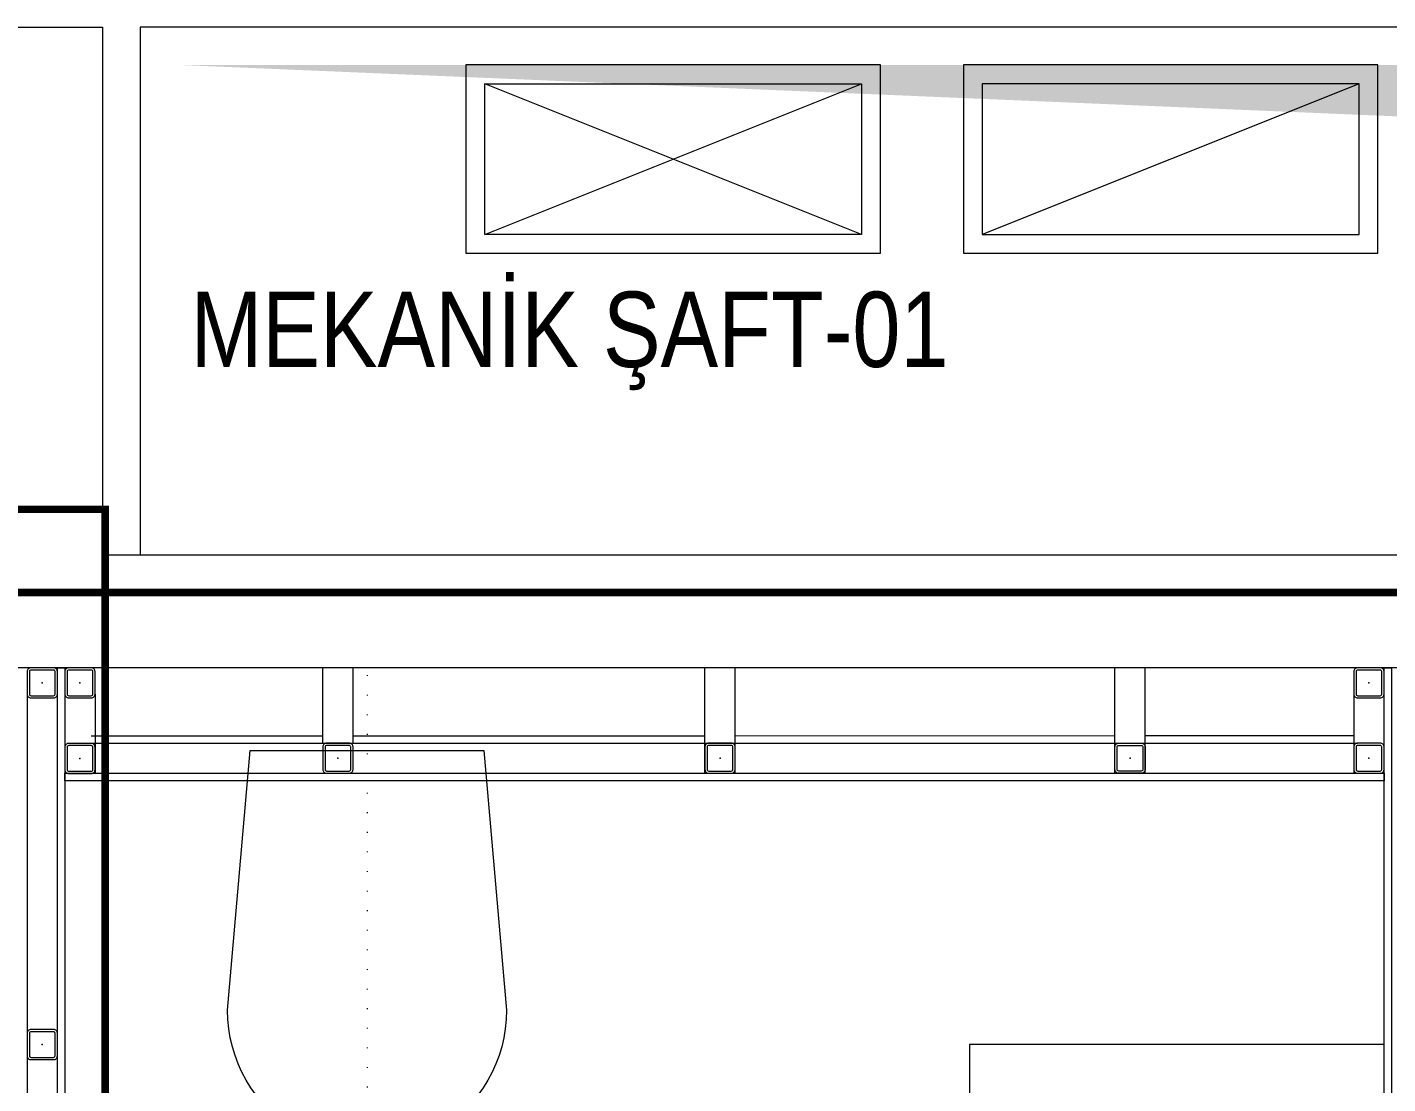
# Model space of a CAD drawing. Extents: x -1286 to 34975, y -230 to 6637.
# Drawn here: x 3040.8 to 3221.3, y 3402.3 to 3542.5 of the extents above; entities that cross this region are included whole.
import ezdxf

# ---------------------------------------------------------------- set-up
doc = ezdxf.new("R2010")
doc.units = 0
doc.header["$LTSCALE"] = 20
doc.linetypes.add('DOT2', pattern=[0.125, 0, -0.125])
doc.linetypes.add('HIDDEN2', pattern=[4.7625, 3.175, -1.5875])
doc.layers.get('0').update_dxf_attribs({"color": 9, "lineweight": 9})
for name, color, linetype, lineweight in [('00', 9, 'Continuous', 9), ('05V', 9, 'Continuous', 9), ('06D', 9, 'Continuous', 9), ('09D', 9, 'Continuous', 9), ('10', 9, 'Continuous', 9), ('11', 9, 'Continuous', 9), ('21', 9, 'Continuous', 9)]:
    doc.layers.add(name, color=color, linetype=linetype, lineweight=lineweight)
doc.styles.add('MuuM_TEXT-STANDART', font='ARIALN.TTF')

# ---------------------------------------------------------------- blocks, each defined once
blk = doc.blocks.new('p-klozet')
at = {"linetype": 'DOT2'}
blk.add_lwpolyline([(0, 10), (0, -60)], dxfattribs=at)
blk.add_lwpolyline([(-15.5, 0), (15.5, 0), (18.5, -34.47, -1.001588), (-18.5, -34.47)], format="xyb", close=True)
blk = doc.blocks.new('Prf-40x40')
for points in [[(1.5, -2), (-1.5, -2, -0.414214), (-2, -1.5), (-2, 1.5, -0.414214), (-1.5, 2), (1.5, 2, -0.414214), (2, 1.5), (2, -1.5, -0.414214)], [(1.5, -1.7), (-1.5, -1.7, -0.414214), (-1.7, -1.5), (-1.7, 1.5, -0.414214), (-1.5, 1.7), (1.5, 1.7, -0.414214), (1.7, 1.5), (1.7, -1.5, -0.414214)]]:
    blk.add_lwpolyline(points, format="xyb", close=True)
blk.add_point((0, 0))
blk = doc.blocks.new('sıvı sabunluk plan')
for points in [[(5.85, 1.3), (0, 1.3), (0, 13), (5.85, 13), (5.85, 1.3)], [(3.15, 4.9), (0, 4.9), (0, 9.4), (3.15, 9.4), (3.15, 4.9)], [(5.85, 4.9), (3.15, 4.9), (3.15, 9.4), (5.85, 9.4), (5.85, 4.9)]]:
    blk.add_lwpolyline(points)
blk = doc.blocks.new('LAVABO BATARYA PLAN')
at = {"layer": '05V'}
for points in [[(0, 0), (5.5, 0), (5.5, -1.56), (0, -1.56)], [(9.77, 0), (18.07, 0), (18.07, -3.39), (9.77, -3.39)], [(1.18, -1.56), (4.18, -1.56), (4.18, -16.74), (1.18, -16.74)], [(11.55, -3.39), (16.28, -3.39), (16.28, -7.35), (11.55, -7.35)]]:
    blk.add_lwpolyline(points, close=True, dxfattribs=at)
blk = doc.blocks.new('Group-398-1')
at = {"lineweight": 0, "flags": 128}
blk.add_lwpolyline([(384774.1706, 69367.6054), (384774.1706, 69368.1554), (384775.3706, 69368.1554), (384775.3706, 69367.6054)], close=True, dxfattribs=at)
blk.add_lwpolyline([(384775.3706, 69367.6054), (384774.1706, 69367.6054), (384774.1706, 69368.1554), (384775.3706, 69368.1554)], close=True)
for points in [[(384775.042, 69367.7395), (384775.042, 69368.0459, 0.414214), (384775.018, 69368.0699, -0.035809), (384774.946, 69368.0751, 0.067889), (384774.5706, 69368.0751, -0.002456), (384774.498, 69368.0751, 0.418149), (384774.4431, 69368.0334), (384774.4431, 69367.7422)], [(384775.042, 69368.0361), (384775.042, 69367.7297, -0.414214), (384775.018, 69367.7057, 0.035809), (384774.946, 69367.7005, -0.067889), (384774.5706, 69367.7005, 0.025966), (384774.498, 69367.7005, -0.418149), (384774.4431, 69367.7422), (384774.4431, 69368.0334)]]:
    blk.add_lwpolyline(points, format="xyb")
for centre, radius in [((384774.7423, 69367.8911), 0.0414), ((384774.7414, 69367.8903), 0.0228)]:
    blk.add_circle(centre, radius)
blk.add_ellipse((384774.7438, 69367.7338), major_axis=(0.0138, 0), ratio=0.667081)
at = {"xscale": 0.01, "yscale": 0.01, "zscale": 0.01, "rotation": 180}
blk.add_blockref('LAVABO BATARYA PLAN', (384774.7693, 69367.6054), dxfattribs=at)
at = {"layer": '05V', "extrusion": (0, 0, -1), "xscale": 0.01, "yscale": 0.01, "zscale": -0.01, "rotation": 270}
blk.add_blockref('sıvı sabunluk plan', (-384774.4553, 69367.6639), dxfattribs=at)

msp = doc.modelspace()

# ---------------------------------------------------------------- linework, layer by layer
at = {"layer": '00'}
for points in [[(2800.84, 3405), (2800.84, 3542.5), (2820.84, 3542.5), (2820.84, 3472.5), (3030.84, 3472.5), (3030.84, 3542.5), (3050.84, 3542.5), (3050.84, 3472.5), (3435.84, 3472.5), (3435.84, 3542.5), (3400.84, 3542.5), (3400.84, 3557.5), (3402.84, 3557.5), (3402.84, 3557.5), (3402.84, 3557.5), (3402.84, 3557.5), (3475.84, 3557.5), (3475.84, 3542.5)], [(3475.84, 3542.5), (3450.84, 3542.5), (3450.84, 3457.5), (2820.84, 3457.5), (2820.84, 3405)]]:
    msp.add_lwpolyline(points, dxfattribs=at)
at = {"layer": '06D'}
for points in [[(3055.84, 3472.5), (3435.84, 3472.5), (3435.84, 3542.5), (3055.84, 3542.5)], [(3099.03, 3512.5), (3154.03, 3512.5), (3154.03, 3537.5), (3099.03, 3537.5)], [(3165.03, 3512.5), (3220.03, 3512.5), (3220.03, 3537.5), (3165.03, 3537.5)], [(3151.53, 3515), (3101.53, 3515), (3101.53, 3535), (3151.53, 3535)], [(3217.53, 3535), (3167.53, 3535), (3167.53, 3515), (3217.53, 3515)]]:
    msp.add_lwpolyline(points, close=True, dxfattribs=at)
for points in [[(3101.53, 3515), (3151.53, 3535)], [(3151.53, 3515), (3101.53, 3535)], [(3217.53, 3535), (3167.53, 3515)], [(3080.06, 3447.48), (3080.06, 3457.5)], [(3084.06, 3447.48), (3084.06, 3457.5)], [(3130.75, 3443.5), (3130.75, 3457.5)], [(3134.75, 3443.5), (3134.75, 3457.5)], [(3185.14, 3443.5), (3185.14, 3457.5)], [(3189.14, 3443.5), (3189.14, 3457.5)], [(3040.84, 3455.5), (3040.84, 3228)], [(3049.84, 3453.99), (3049.84, 3443.5)], [(3216.84, 3454), (3216.84, 3443.5)], [(3049.34, 3448.48), (3080.06, 3448.48)], [(3084.06, 3448.48), (3130.75, 3448.49)], [(3134.75, 3448.49), (3185.14, 3448.5)], [(3189.14, 3448.5), (3216.84, 3448.5)], [(3049.34, 3447.48), (3217.34, 3447.5)]]:
    msp.add_lwpolyline(points, dxfattribs=at)
at = {"layer": '09D'}
msp.add_solid([(3430.84, 3479.05), (3430.84, 3537.5), (3415.84, 3522.5), (3060.84, 3537.5)], dxfattribs=at)
at = {"layer": '11'}
for points in [[(3045.84, 3227.5), (3044.84, 3227.5), (3044.84, 3457.5), (3045.84, 3457.5)], [(3221.84, 3287.5), (3220.84, 3287.5), (3220.84, 3457.5), (3221.84, 3457.5)], [(3045.84, 3442.5), (3045.84, 3443.5), (3220.84, 3443.5), (3220.84, 3442.5)]]:
    msp.add_lwpolyline(points, close=True, dxfattribs=at)
at = {"layer": '21', "linetype": 'HIDDEN2', "ltscale": 0.1, "const_width": 1}
for points in [[(2777.23, 3478.52), (3051.17, 3478.52), (3051.17, 3104.49), (2777.23, 3104.49)], [(3030.98, 3255.65), (3231.84, 3255.65), (3231.84, 3467.5), (3030.98, 3467.5)]]:
    msp.add_lwpolyline(points, close=True, dxfattribs=at)

# ---------------------------------------------------------------- block references
at = {"layer": '05V'}
msp.add_blockref('p-klozet', (3085.92, 3446.52), dxfattribs=at)
at = {"layer": '05V', "xscale": -100, "yscale": 100, "zscale": 100, "rotation": 90}
msp.add_blockref('Group-398-1', (6939981.38, 38480824.56), dxfattribs=at)
at = {"layer": '10', "xscale": -1, "rotation": 270}
for p in [(3042.84, 3455.5), (3047.84, 3455.5), (3218.84, 3455.5), (3047.84, 3445.47), (3082.06, 3445.5), (3132.75, 3445.5), (3218.84, 3445.5), (3042.84, 3407.5)]:
    msp.add_blockref('Prf-40x40', p, dxfattribs=at)
at = {"layer": '10', "rotation": 90.00000000000004}
msp.add_blockref('Prf-40x40', (3187.14, 3445.5), dxfattribs=at)

# ---------------------------------------------------------------- texts
at = {"layer": '21', "style": 'MuuM_TEXT-STANDART'}
msp.add_text('MEKANİK ŞAFT-01', height=10, dxfattribs=at).set_placement((3062.49, 3497.41))

doc.saveas('drawing.dxf')
